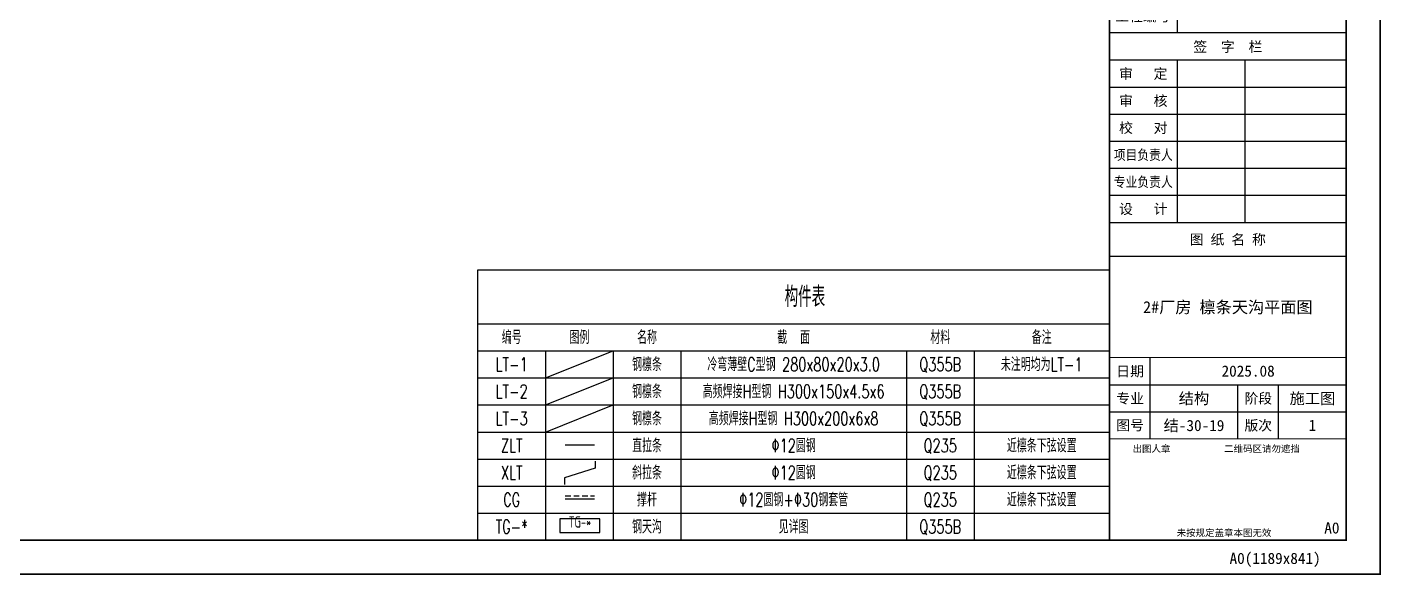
# Model space of a CAD drawing. Extents: x -1201378 to 2367219, y -619313 to 244905.
# Drawn here: x 2289442 to 2349464, y -96140 to -71842 of the extents above; entities that cross this region are included whole.
import ezdxf
from ezdxf.enums import TextEntityAlignment as Align

# ---------------------------------------------------------------- set-up
doc = ezdxf.new("R2010")
doc.units = 0
doc.header["$LTSCALE"] = 1000
doc.linetypes.add('DASHED', pattern=[0.75, 0.5, -0.25])
doc.layers.get('0').update_dxf_attribs({"linetype": 'CONTINUOUS'})
doc.layers.get('Defpoints').update_dxf_attribs({"linetype": 'CONTINUOUS'})
for name, color, linetype in [('0-cxFrame', 155, 'CONTINUOUS'), ('S-SHAPE', 51, 'CONTINUOUS'), ('TAB', 7, 'CONTINUOUS'), ('TEXT', 7, 'CONTINUOUS')]:
    doc.layers.add(name, color=color, linetype=linetype)
doc.layers.add('0-cxText', color=131, linetype='CONTINUOUS', lineweight=25)
doc.styles.add('cx_biaoti', font='')
doc.styles.add('cx_tuming', font='simhei.ttf')
doc.styles.add('cx_tuqian1', font='')
doc.styles.add('TSSD_Label', font='tssdeng.shx', dxfattribs={"width": 0.7, "bigfont": 'hztxt.shx'})
doc.styles.add('TSSD_Norm', font='tj-romans1.shx', dxfattribs={"bigfont": 'tj-hztxt.shx'})
doc.styles.add('黑体', font='simhei.ttf', dxfattribs={"width": 0.8})
doc.styles.get('cx_biaoti').set_extended_font_data('SimSun')
doc.styles.get('cx_tuqian1').set_extended_font_data('SimSun')

# ---------------------------------------------------------------- blocks, each defined once
blk = doc.blocks.new('zjcx_lan_qianzi(Dragon)')
for p, q in [((-7000, 4800), (0, 4800)), ((-5000, 4800), (-5000, 0)), ((-3000, 4800), (-3000, 0)), ((-7000, 4000), (0, 4000)), ((-7000, 3200), (0, 3200)), ((-7000, 2400), (0, 2400)), ((-7000, 1600), (0, 1600)), ((-7000, 800), (0, 800))]:
    blk.add_line(p, q)
at = {"const_width": 30}
blk.add_lwpolyline([(-7000, 5600), (0, 5600)], dxfattribs=at)
blk.add_lwpolyline([(-7000, 5600), (0, 5600), (0, 0), (-7000, 0)], close=True, dxfattribs=at)
at = {"style": 'cx_biaoti'}
for s, p in [('签  字  栏', (-3500, 5200)), ('审   定', (-6000, 4400)), ('审   核', (-6000, 3600)), ('校   对', (-6000, 2800)), ('设   计', (-6000, 400))]:
    blk.add_text(s, height=300, dxfattribs=at).set_placement(p, align=Align.MIDDLE)
at = {"style": 'cx_biaoti', "width": 0.85}
for s, p in [('项目负责人', (-6000, 2000)), ('专业负责人', (-6000, 1200))]:
    blk.add_text(s, height=300, dxfattribs=at).set_placement(p, align=Align.MIDDLE)
blk = doc.blocks.new('T-签字(Dragon)')
at = {"layer": '0-cxFrame'}
blk.add_blockref('zjcx_lan_qianzi(Dragon)', (0, 0), dxfattribs=at)
blk = doc.blocks.new('zjcx_lan_tuming(Dragon)')
for p, q in [((-7000, 8400), (0, 8400)), ((-5800, 3000), (-5800, 5400)), ((-7000, 4600), (0, 4600)), ((-3200, 3000), (-3200, 4600)), ((-2000, 3000), (-2000, 4600)), ((-7000, 3800), (0, 3800))]:
    blk.add_line(p, q)
at = {"const_width": 30}
for points in [[(-7000, 9400), (0, 9400)], [(-7000, 5400), (0, 5400)], [(-7000, 3000), (0, 3000)], [(-7000, 0), (0, 0)]]:
    blk.add_lwpolyline(points, dxfattribs=at)
blk.add_lwpolyline([(-7000, 9400), (0, 9400), (0, 0), (-7000, 0)], close=True)
at = {"style": 'cx_biaoti'}
for s, p in [('图 纸 名 称', (-3500, 8900)), ('日期', (-6388, 5000)), ('专业', (-6388, 4200)), ('阶段', (-2600, 4200)), ('图号', (-6388, 3400)), ('版次', (-2600, 3400))]:
    blk.add_text(s, height=300, dxfattribs=at).set_placement(p, align=Align.MIDDLE)
for s, p in [('出图人章', (-6316, 2607)), ('二维码区请勿遮挡', (-3609, 2607)), ('未按规定盖章本图无效', (-5013, 120))]:
    blk.add_text(s, height=200, dxfattribs=at).set_placement(p)
blk = doc.blocks.new('T-图签(Dragon)')
blk.add_blockref('zjcx_lan_tuming(Dragon)', (0, 0))
at = {"color": 3, "style": 'cx_biaoti'}
for s, p in [('2025.08', (-2900, 5000)), ('施工图', (-1000, 4200))]:
    blk.add_text(s, height=330, dxfattribs=at).set_placement(p, align=Align.MIDDLE)
blk = doc.blocks.new('zjcx_lan_xiangmu(Dragon)')
for p, q in [((-7000, 9000), (0, 9000)), ((-7000, 6000), (0, 6000)), ((-7000, 3000), (0, 3000)), ((-5000, 1000), (-5000, 0))]:
    blk.add_line(p, q)
at = {"const_width": 30}
for points in [[(-7000, 10000), (0, 10000)], [(-7000, 7000), (0, 7000)], [(-7000, 7000), (0, 7000)], [(-7000, 4000), (0, 4000)], [(-7000, 4000), (0, 4000)], [(-7000, 1000), (0, 1000)], [(-7000, 0), (0, 0)]]:
    blk.add_lwpolyline(points, dxfattribs=at)
blk.add_lwpolyline([(-7000, 10000), (0, 10000), (0, 0), (-7000, 0)], close=True)
at = {"style": 'cx_biaoti'}
for s, p in [('建 设 单 位', (-3500, 9500)), ('项 目 名 称', (-3500, 6500)), ('子 项 名 称', (-3500, 3500)), ('工程编号', (-6013, 500))]:
    blk.add_text(s, height=300, dxfattribs=at).set_placement(p, align=Align.MIDDLE)
blk = doc.blocks.new('T-项目(Dragon)')
blk.add_blockref('zjcx_lan_xiangmu(Dragon)', (0, 0))
at = {"color": 3, "style": 'cx_tuming'}
for s, height, p in [('嘉兴世赫建达智能装备有限公司', 330, (-6816, 7901)), ('年产500套智能装备建设项目 ', 350, (-6638, 4859))]:
    blk.add_text(s, height=height, dxfattribs=at).set_placement(p)
blk = doc.blocks.new('zjcx_T0(Dragon)')
at = {"layer": '0-cxFrame', "const_width": 50}
blk.add_lwpolyline([(0, 82100), (-7000, 82100), (-7000, 0), (0, 0)], close=True, dxfattribs=at)
at = {"layer": '0-cxFrame'}
for name, p in [('T-项目(Dragon)', (0, 15000)), ('T-签字(Dragon)', (0, 9400)), ('T-图签(Dragon)', (0, 0))]:
    blk.add_blockref(name, p, dxfattribs=at)
blk = doc.blocks.new('TK22.A0 L(Dragon)')
at = {"layer": '0-cxFrame', "color": 7, "const_width": 0.5}
blk.add_lwpolyline([(0, 0), (-1486, 0), (-1486, 841), (0, 841)], close=True, dxfattribs=at)
at = {"layer": '0-cxFrame', "const_width": 0.5}
for points in [[(-80, 10), (-1466, 10), (-1466, 831), (-80, 831)], [(-10, 10), (-80, 10), (-80, 831), (-10, 831)]]:
    blk.add_lwpolyline(points, close=True, dxfattribs=at)
at = {"layer": '0-cxFrame', "xscale": 0.009999999999999998, "yscale": 0.009999999999999998, "zscale": 0.009999999999999998}
blk.add_blockref('zjcx_T0(Dragon)', (-10, 10), dxfattribs=at)
at = {"style": '黑体', "flags": 4}
blk.add_attdef('图幅', text='', height=3.3, dxfattribs=at).set_placement((-40, 3), align=Align.RIGHT)
at = {"layer": '0-cxFrame', "style": '黑体'}
blk.add_text('(1189x841)', height=3.3, dxfattribs=at).set_placement((-40, 3))
at = {"layer": '0-cxText', "flags": 4}
for tag, height, style, p in [('建设单位', 3.5, 'cx_tuming', (-45, 240)), ('项目名称', 3.5, 'cx_tuming', (-45, 210)), ('子项名称', 3.5, 'cx_tuming', (-45, 180)), ('工程编号', 3.3, 'cx_tuqian1', (-35, 165)), ('图名1', 3.5, 'cx_tuming', (-45, 87)), ('图名2', 3.5, 'cx_tuming', (-45, 79)), ('图名3', 3.5, 'cx_tuming', (-45, 71)), ('出图日期', 3.3, 'cx_tuqian1', (-39, 60)), ('专业', 3.3, 'cx_tuqian1', (-55, 52)), ('图号', 3.3, 'cx_tuqian1', (-55, 44)), ('版次', 3.3, 'cx_tuqian1', (-20, 44))]:
    blk.add_attdef(tag, text='', height=height, dxfattribs=dict(at, style=style)).set_placement(p, align=Align.MIDDLE)
at = {"layer": 'Defpoints', "color": 6, "flags": 4}
for tag, height, style, p in [('tufu', 3.3, '黑体', (-12, 12)), ('dwfname', 4, 'cx_tuqian1', (-80, 3))]:
    blk.add_attdef(tag, text='', height=height, dxfattribs=dict(at, style=style)).set_placement(p, align=Align.RIGHT)

msp = doc.modelspace()

# ---------------------------------------------------------------- linework, layer by layer
at = {"layer": 'S-SHAPE'}
for p, q in [((2313300.8, -90371.7), (2314600.8, -90371.7)), ((2313300.8, -92771.7), (2314600.8, -92771.7))]:
    msp.add_line(p, q, dxfattribs=at)
at = {"layer": 'S-SHAPE', "linetype": 'DASHED', "ltscale": 0.5}
msp.add_line((2313300.8, -92625), (2314600.8, -92625), dxfattribs=at)
at = {"layer": 'S-SHAPE'}
msp.add_lwpolyline([(2314630, -91097.9), (2314630, -91397.9), (2313271.6, -91831.2), (2313271.6, -92131.2)], dxfattribs=at)
msp.add_lwpolyline([(2313068.3, -93655.3), (2313068.3, -94255.3), (2314833.4, -94255.3), (2314833.4, -93655.3)], close=True, dxfattribs=at)
at = {"layer": 'TAB'}
for p, q in [((2309426.9, -85002.2), (2337426.9, -85002.2)), ((2309426.9, -86202.2), (2337426.9, -86202.2)), ((2312426.9, -86202.2), (2312426.9, -94602.2)), ((2312426.9, -87402.2), (2315426.9, -86202.2)), ((2315426.9, -86202.2), (2315426.9, -94602.2)), ((2318426.9, -86202.2), (2318426.9, -94602.2)), ((2328426.9, -86202.2), (2328426.9, -94602.2)), ((2331426.9, -86202.2), (2331426.9, -94602.2)), ((2309426.9, -87402.2), (2337426.9, -87402.2)), ((2312426.9, -88602.2), (2315426.9, -87402.2)), ((2309426.9, -88602.2), (2337426.9, -88602.2)), ((2312426.9, -89802.2), (2315426.9, -88602.2)), ((2309426.9, -89802.2), (2337426.9, -89802.2)), ((2309426.9, -91002.2), (2337426.9, -91002.2)), ((2309426.9, -92202.2), (2337426.9, -92202.2)), ((2309426.9, -93402.2), (2337426.9, -93402.2)), ((2309426.9, -93402.2), (2337426.9, -93402.2)), ((2309426.9, -93402.2), (2337426.9, -93402.2)), ((2309426.9, -94602.2), (2337426.9, -94602.2)), ((2309426.9, -94602.2), (2337426.9, -94602.2))]:
    msp.add_line(p, q, dxfattribs=at)
msp.add_lwpolyline([(2309426.9, -82602.2), (2337426.9, -82602.2), (2337426.9, -94602.2), (2309426.9, -94602.2)], close=True, dxfattribs=at)

# ---------------------------------------------------------------- block references
at = {"layer": '0-cxFrame'}
ref = msp.add_blockref('TK22.A0 L(Dragon)', (2349426.9, -96102.2), dxfattribs=dict(at, xscale=150, yscale=150, zscale=150))
ref.add_attrib('图名2', '2#厂房 檩条天沟平面图', dxfattribs={"layer": '0-cxText', "height": 525, "style": 'cx_tuming'}).set_placement((2342676.9, -84252.2), align=Align.MIDDLE)
ref.add_attrib('图号', '结-30-19', dxfattribs={"layer": '0-cxText', "height": 495, "style": 'cx_tuqian1'}).set_placement((2341176.9, -89502.2), align=Align.MIDDLE)
ref.add_attrib('版次', '1', dxfattribs={"layer": '0-cxText', "height": 495, "style": 'cx_tuqian1'}).set_placement((2346426.9, -89502.2), align=Align.MIDDLE)
ref.add_attrib('专业', '结构', dxfattribs={"layer": '0-cxText', "height": 495, "style": 'cx_tuqian1'}).set_placement((2341176.9, -88302.2), align=Align.MIDDLE)
ref.add_attrib('图幅', 'A0', dxfattribs={"layer": '0', "height": 495, "style": '黑体'}).set_placement((2343426.9, -95652.2), align=Align.RIGHT)
ref.add_attrib('tufu', 'A0', dxfattribs={"layer": 'Defpoints', "color": 6, "height": 495, "style": '黑体'}).set_placement((2347626.9, -94302.2), align=Align.RIGHT)

# ---------------------------------------------------------------- texts
at = {"layer": 'TAB', "style": 'TSSD_Label', "width": 0.7}
msp.add_text('TG-*', height=500, dxfattribs=at).set_placement((2313950.8, -94189.3), align=Align.BOTTOM_CENTER)
at = {"layer": 'TEXT', "style": 'TSSD_Norm', "width": 0.7}
for s, height, p in [('构件表', 900, (2323926.9, -83802.2)), ('编号', 600, (2310926.9, -85602.2)), ('图例', 600, (2313926.9, -85602.2)), ('名称', 600, (2316926.9, -85602.2)), ('截  面', 600, (2323426.9, -85602.2)), ('材料', 600, (2329926.9, -85602.2)), ('备注', 600, (2334426.9, -85602.2)), ('冷弯薄壁C型钢 280x80x20x3.0', 600, (2323426.9, -86802.2)), ('LT-1', 600, (2310926.9, -86802.2)), ('钢檩条', 600, (2316926.9, -86802.2)), ('Q355B', 600, (2329926.9, -86802.2)), ('未注明均为LT-1', 600, (2334426.9, -86802.2)), ('LT-2', 600, (2310926.9, -88002.2)), ('钢檩条', 600, (2316926.9, -88002.2)), ('高频焊接H型钢 H300x150x4.5x6', 600, (2323426.9, -88002.2)), ('Q355B', 600, (2329926.9, -88002.2)), ('LT-3', 600, (2310926.9, -89202.2)), ('钢檩条', 600, (2316926.9, -89202.2)), ('高频焊接H型钢 H300x200x6x8', 600, (2323426.9, -89202.2)), ('Q355B', 600, (2329926.9, -89202.2)), ('ZLT', 600, (2310926.9, -90402.2)), ('直拉条', 600, (2316926.9, -90402.2)), ('%%13012圆钢', 600, (2323426.9, -90402.2)), ('Q235', 600, (2329926.9, -90402.2)), ('近檩条下弦设置', 600, (2334426.9, -90402.2)), ('斜拉条', 600, (2316926.9, -91602.2)), ('XLT', 600, (2310926.9, -91602.2)), ('%%13012圆钢', 600, (2323426.9, -91602.2)), ('Q235', 600, (2329926.9, -91602.2)), ('近檩条下弦设置', 600, (2334426.9, -91602.2)), ('CG', 600, (2310926.9, -92802.2)), ('撑杆', 600, (2316926.9, -92802.2)), ('%%13012圆钢+%%13030钢套管', 600, (2323426.9, -92802.2)), ('Q235', 600, (2329926.9, -92802.2)), ('近檩条下弦设置', 600, (2334426.9, -92802.2)), ('TG-*', 600, (2310926.9, -94002.2)), ('钢天沟', 600, (2316926.9, -94002.2)), ('见详图', 600, (2323426.9, -94002.2)), ('Q355B', 600, (2329926.9, -94002.2))]:
    msp.add_text(s, height=height, dxfattribs=at).set_placement(p, align=Align.MIDDLE_CENTER)

doc.saveas('drawing.dxf')
